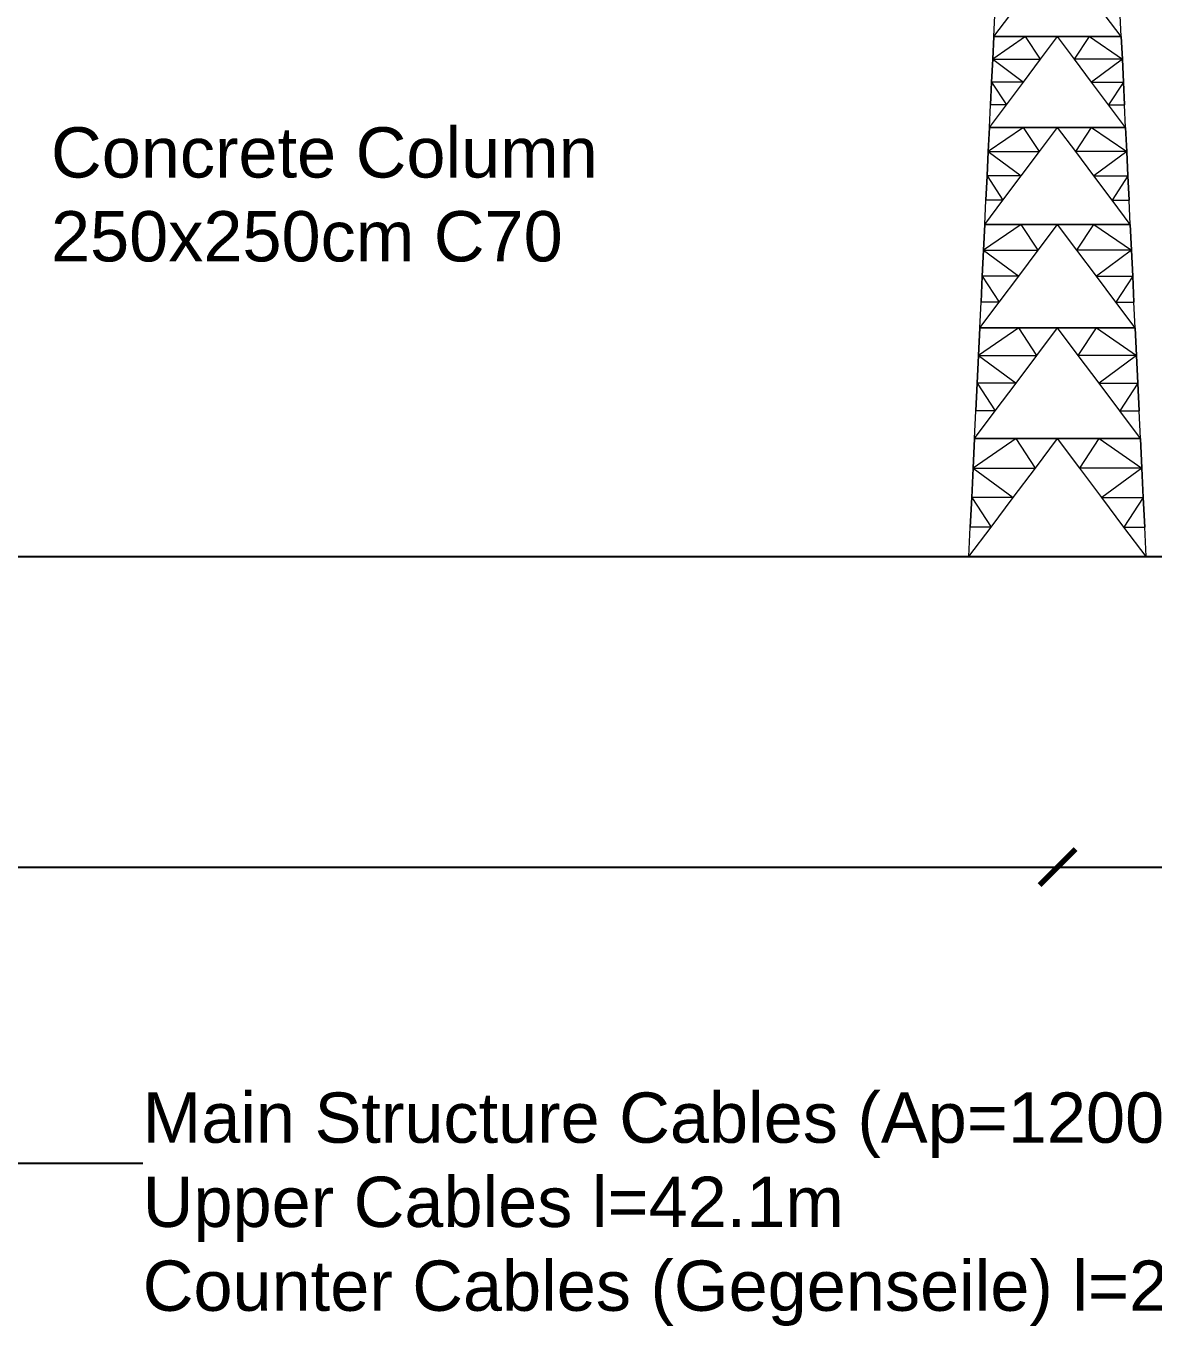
# Model space of a CAD drawing. Header units: millimetres. Extents: x 674 to 5889, y -153 to 3954.
# Drawn here: x 2024.3 to 2102.8, y 1608 to 1698.4 of the extents above; entities that cross this region are included whole.
import ezdxf

# ---------------------------------------------------------------- set-up
doc = ezdxf.new("R2010")
doc.units = ezdxf.units.MM
doc.layers.add('Dimensions', color=7, linetype='Continuous')
doc.layers.add('Towers', color=1, linetype='Continuous', lineweight=0)
doc.styles.get("Standard").update_dxf_attribs({"font": 'arial.ttf'})
doc.dimstyles.new('ISO-25', dxfattribs={"dimtxt": 2.5, "dimasz": 2.5, "dimexe": 1.25, "dimexo": 0.625, "dimtad": 1, "dimtxsty": 'Standard', "dimcen": 2.5, "dimadec": 0, "dimazin": 0, "dimtfac": 1, "dimtmove": 0, "dimatfit": 3, "dimfxl": 1, "dimarcsym": 0})

# ---------------------------------------------------------------- blocks, each defined once
blk = doc.blocks.new('_ArchTick')
at = {"color": 0, "linetype": 'ByBlock', "const_width": 0.15}
blk.add_lwpolyline([(-0.5, -0.5), (0.5, 0.5)], dxfattribs=at)
blk = doc.blocks.new('*D7')
at = {"layer": 'Defpoints', "color": 0, "transparency": 16777216}
for p in [(1856.072, 1661.501), (2096.072, 1661.501), (2096.072, 1639.906)]:
    blk.add_point(p, dxfattribs=at)
at = {"layer": 'Dimensions', "color": 0, "lineweight": -2, "transparency": 16777216}
blk.add_line((1856.072, 1639.906), (2096.072, 1639.906), dxfattribs=at)
at = {"layer": 'Dimensions', "color": 0, "lineweight": -2, "transparency": 16777216, "xscale": 2.5, "yscale": 2.5, "zscale": 2.5, "rotation": 180}
blk.add_blockref('_ArchTick', (1856.072, 1639.906), dxfattribs=at)
at = {"layer": 'Dimensions', "color": 0, "lineweight": -2, "transparency": 16777216, "xscale": 2.5, "yscale": 2.5, "zscale": 2.5}
blk.add_blockref('_ArchTick', (2096.072, 1639.906), dxfattribs=at)
at = {"layer": 'Dimensions', "color": 0, "transparency": 16777216, "insert": (1976.072, 1642.829), "char_height": 4.5, "attachment_point": 5}
blk.add_mtext('240m', dxfattribs=at)
blk = doc.blocks.new('*D9')
at = {"layer": 'Defpoints', "color": 0, "transparency": 16777216}
for p in [(2096.072, 1661.501), (2211.072, 1661.501), (2211.072, 1639.906)]:
    blk.add_point(p, dxfattribs=at)
at = {"layer": 'Dimensions', "color": 0, "lineweight": -2, "transparency": 16777216}
blk.add_line((2096.072, 1639.906), (2211.072, 1639.906), dxfattribs=at)
at = {"layer": 'Dimensions', "color": 0, "lineweight": -2, "transparency": 16777216, "xscale": 2.5, "yscale": 2.5, "zscale": 2.5, "rotation": 180}
blk.add_blockref('_ArchTick', (2096.072, 1639.906), dxfattribs=at)
at = {"layer": 'Dimensions', "color": 0, "lineweight": -2, "transparency": 16777216, "xscale": 2.5, "yscale": 2.5, "zscale": 2.5}
blk.add_blockref('_ArchTick', (2211.072, 1639.906), dxfattribs=at)
at = {"layer": 'Dimensions', "color": 0, "transparency": 16777216, "insert": (2153.572, 1642.829), "char_height": 4.5, "attachment_point": 5}
blk.add_mtext('115m', dxfattribs=at)

msp = doc.modelspace()

# ---------------------------------------------------------------- linework, layer by layer
for p, q in [((1741.072, 1661.501), (2211.072, 1661.501)), ((2010.614, 1619.301), (2032.428, 1619.301))]:
    msp.add_line(p, q)
at = {"layer": 'Towers'}
for p, q in [((2091.638, 1697.681), (2092.747, 1699.16)), ((2091.638, 1697.681), (2092.747, 1699.16)), ((2091.638, 1697.681), (2091.709, 1699.16)), ((2091.638, 1697.681), (2091.709, 1699.16)), ((2091.638, 1697.681), (2091.709, 1699.16)), ((2091.638, 1697.681), (2091.709, 1699.16)), ((2100.507, 1697.681), (2099.398, 1699.16)), ((2100.507, 1697.681), (2099.398, 1699.16)), ((2100.507, 1697.681), (2100.436, 1699.16)), ((2100.507, 1697.681), (2100.436, 1699.16)), ((2100.507, 1697.681), (2100.436, 1699.16)), ((2100.507, 1697.681), (2100.436, 1699.16)), ((2093.855, 1697.681), (2091.562, 1696.103)), ((2093.855, 1697.681), (2091.562, 1696.103)), ((2091.562, 1696.103), (2091.638, 1697.681)), ((2091.638, 1697.681), (2091.562, 1696.103)), ((2091.562, 1696.103), (2091.638, 1697.681)), ((2091.562, 1696.103), (2091.638, 1697.681)), ((2091.562, 1696.103), (2091.638, 1697.681)), ((2091.638, 1697.681), (2091.562, 1696.103)), ((2091.562, 1696.103), (2091.638, 1697.681)), ((2091.562, 1696.103), (2091.638, 1697.681)), ((2091.638, 1697.681), (2093.855, 1697.681)), ((2093.855, 1697.681), (2091.638, 1697.681)), ((2091.638, 1697.681), (2092.747, 1697.681)), ((2092.747, 1697.681), (2091.638, 1697.681)), ((2091.638, 1697.681), (2093.855, 1697.681)), ((2093.855, 1697.681), (2091.638, 1697.681)), ((2096.072, 1697.681), (2091.638, 1697.681)), ((2091.638, 1697.681), (2096.072, 1697.681)), ((2093.855, 1697.681), (2091.638, 1697.681)), ((2093.855, 1697.681), (2091.638, 1697.681)), ((2093.855, 1697.681), (2094.964, 1697.681)), ((2094.964, 1697.681), (2093.855, 1697.681)), ((2094.889, 1696.103), (2093.855, 1697.681)), ((2096.072, 1697.681), (2093.855, 1697.681)), ((2094.889, 1696.103), (2093.855, 1697.681)), ((2096.072, 1697.681), (2093.855, 1697.681)), ((2094.889, 1696.103), (2096.072, 1697.681)), ((2094.889, 1696.103), (2096.072, 1697.681)), ((2097.181, 1697.681), (2094.964, 1697.681)), ((2097.181, 1697.681), (2094.964, 1697.681)), ((2100.507, 1697.681), (2096.072, 1697.681)), ((2096.072, 1697.681), (2100.507, 1697.681)), ((2097.256, 1696.103), (2096.072, 1697.681)), ((2096.072, 1697.681), (2098.289, 1697.681)), ((2097.256, 1696.103), (2096.072, 1697.681)), ((2096.072, 1697.681), (2098.289, 1697.681)), ((2097.181, 1697.681), (2098.289, 1697.681)), ((2098.289, 1697.681), (2097.181, 1697.681)), ((2097.256, 1696.103), (2098.289, 1697.681)), ((2097.256, 1696.103), (2098.289, 1697.681)), ((2100.507, 1697.681), (2098.289, 1697.681)), ((2098.289, 1697.681), (2100.507, 1697.681)), ((2098.289, 1697.681), (2100.507, 1697.681)), ((2098.289, 1697.681), (2100.507, 1697.681)), ((2098.289, 1697.681), (2100.582, 1696.103)), ((2098.289, 1697.681), (2100.507, 1697.681)), ((2098.289, 1697.681), (2100.582, 1696.103)), ((2098.289, 1697.681), (2100.507, 1697.681)), ((2099.398, 1697.681), (2100.507, 1697.681)), ((2100.507, 1697.681), (2099.398, 1697.681)), ((2100.582, 1696.103), (2100.507, 1697.681)), ((2100.507, 1697.681), (2100.582, 1696.103)), ((2100.582, 1696.103), (2100.507, 1697.681)), ((2100.582, 1696.103), (2100.507, 1697.681)), ((2100.582, 1696.103), (2100.507, 1697.681)), ((2100.507, 1697.681), (2100.582, 1696.103)), ((2100.582, 1696.103), (2100.507, 1697.681)), ((2100.582, 1696.103), (2100.507, 1697.681)), ((2091.487, 1694.524), (2091.562, 1696.103)), ((2091.562, 1696.103), (2091.487, 1694.524)), ((2091.487, 1694.524), (2091.562, 1696.103)), ((2091.487, 1694.524), (2091.562, 1696.103)), ((2091.562, 1696.103), (2091.487, 1694.524)), ((2091.487, 1694.524), (2091.562, 1696.103)), ((2091.562, 1696.103), (2093.704, 1694.524)), ((2091.562, 1696.103), (2094.889, 1696.103)), ((2091.562, 1696.103), (2093.704, 1694.524)), ((2091.562, 1696.103), (2094.889, 1696.103)), ((2091.562, 1696.103), (2091.562, 1696.103)), ((2091.562, 1696.103), (2091.562, 1696.103)), ((2093.704, 1694.524), (2094.889, 1696.103)), ((2093.704, 1694.524), (2094.889, 1696.103)), ((2098.441, 1694.524), (2097.256, 1696.103)), ((2100.582, 1696.103), (2097.256, 1696.103)), ((2098.441, 1694.524), (2097.256, 1696.103)), ((2100.582, 1696.103), (2097.256, 1696.103)), ((2100.582, 1696.103), (2098.441, 1694.524)), ((2100.582, 1696.103), (2098.441, 1694.524)), ((2100.658, 1694.524), (2100.582, 1696.103)), ((2100.582, 1696.103), (2100.658, 1694.524)), ((2100.582, 1696.103), (2100.582, 1696.103)), ((2100.658, 1694.524), (2100.582, 1696.103)), ((2100.658, 1694.524), (2100.582, 1696.103)), ((2100.582, 1696.103), (2100.658, 1694.524)), ((2100.582, 1696.103), (2100.582, 1696.103)), ((2100.658, 1694.524), (2100.582, 1696.103)), ((2091.411, 1692.945), (2091.487, 1694.524)), ((2091.487, 1694.524), (2091.411, 1692.945)), ((2091.411, 1692.945), (2091.487, 1694.524)), ((2091.411, 1692.945), (2091.487, 1694.524)), ((2091.487, 1694.524), (2091.411, 1692.945)), ((2091.411, 1692.945), (2091.487, 1694.524)), ((2091.487, 1694.524), (2092.52, 1692.945)), ((2093.704, 1694.524), (2091.487, 1694.524)), ((2091.487, 1694.524), (2092.52, 1692.945)), ((2093.704, 1694.524), (2091.487, 1694.524)), ((2091.487, 1694.524), (2091.487, 1694.524)), ((2091.487, 1694.524), (2091.487, 1694.524)), ((2092.52, 1692.945), (2093.704, 1694.524)), ((2092.52, 1692.945), (2093.704, 1694.524)), ((2099.625, 1692.945), (2098.441, 1694.524)), ((2098.441, 1694.524), (2100.658, 1694.524)), ((2099.625, 1692.945), (2098.441, 1694.524)), ((2098.441, 1694.524), (2100.658, 1694.524)), ((2100.658, 1694.524), (2099.625, 1692.945)), ((2100.658, 1694.524), (2099.625, 1692.945)), ((2100.733, 1692.945), (2100.658, 1694.524)), ((2100.658, 1694.524), (2100.733, 1692.945)), ((2100.658, 1694.524), (2100.658, 1694.524)), ((2100.733, 1692.945), (2100.658, 1694.524)), ((2100.733, 1692.945), (2100.658, 1694.524)), ((2100.658, 1694.524), (2100.733, 1692.945)), ((2100.658, 1694.524), (2100.658, 1694.524)), ((2100.733, 1692.945), (2100.658, 1694.524)), ((2091.336, 1691.366), (2092.52, 1692.945)), ((2091.336, 1691.366), (2092.52, 1692.945)), ((2091.336, 1691.366), (2091.411, 1692.945)), ((2091.336, 1691.366), (2091.411, 1692.945)), ((2091.336, 1691.366), (2091.411, 1692.945)), ((2091.336, 1691.366), (2091.411, 1692.945)), ((2092.52, 1692.945), (2091.411, 1692.945)), ((2092.52, 1692.945), (2091.411, 1692.945)), ((2091.411, 1692.945), (2091.411, 1692.945)), ((2091.411, 1692.945), (2091.411, 1692.945)), ((2100.809, 1691.366), (2099.625, 1692.945)), ((2099.625, 1692.945), (2100.733, 1692.945)), ((2100.809, 1691.366), (2099.625, 1692.945)), ((2099.625, 1692.945), (2100.733, 1692.945)), ((2100.809, 1691.366), (2100.733, 1692.945)), ((2100.733, 1692.945), (2100.733, 1692.945)), ((2100.809, 1691.366), (2100.733, 1692.945)), ((2100.809, 1691.366), (2100.733, 1692.945)), ((2100.733, 1692.945), (2100.733, 1692.945)), ((2100.809, 1691.366), (2100.733, 1692.945)), ((2093.704, 1691.366), (2091.255, 1689.68)), ((2093.704, 1691.366), (2091.255, 1689.68)), ((2091.255, 1689.681), (2091.336, 1691.366)), ((2091.336, 1691.366), (2091.255, 1689.68)), ((2091.255, 1689.681), (2091.336, 1691.366)), ((2091.255, 1689.68), (2091.336, 1691.366)), ((2091.255, 1689.681), (2091.336, 1691.366)), ((2091.336, 1691.366), (2091.255, 1689.68)), ((2091.255, 1689.681), (2091.336, 1691.366)), ((2091.255, 1689.68), (2091.336, 1691.366)), ((2091.336, 1691.366), (2093.704, 1691.366)), ((2093.704, 1691.366), (2091.336, 1691.366)), ((2091.336, 1691.366), (2092.52, 1691.366)), ((2092.52, 1691.366), (2091.336, 1691.366)), ((2091.336, 1691.366), (2093.704, 1691.366)), ((2093.704, 1691.366), (2091.336, 1691.366)), ((2096.072, 1691.366), (2091.336, 1691.366)), ((2091.336, 1691.366), (2096.072, 1691.366)), ((2093.704, 1691.366), (2091.336, 1691.366)), ((2093.704, 1691.366), (2091.336, 1691.366)), ((2093.704, 1691.366), (2094.888, 1691.366)), ((2094.888, 1691.366), (2093.704, 1691.366)), ((2094.808, 1689.681), (2093.704, 1691.366)), ((2096.072, 1691.366), (2093.704, 1691.366)), ((2094.808, 1689.681), (2093.704, 1691.366)), ((2096.072, 1691.366), (2093.704, 1691.366)), ((2094.808, 1689.681), (2096.072, 1691.366)), ((2094.808, 1689.681), (2096.072, 1691.366)), ((2097.256, 1691.366), (2094.888, 1691.366)), ((2097.256, 1691.366), (2094.888, 1691.366)), ((2100.809, 1691.366), (2096.072, 1691.366)), ((2096.072, 1691.366), (2100.809, 1691.366)), ((2097.336, 1689.681), (2096.072, 1691.366)), ((2096.072, 1691.366), (2098.44, 1691.366)), ((2097.336, 1689.681), (2096.072, 1691.366)), ((2096.072, 1691.366), (2098.44, 1691.366)), ((2097.256, 1691.366), (2098.44, 1691.366)), ((2098.44, 1691.366), (2097.256, 1691.366)), ((2097.336, 1689.681), (2098.44, 1691.366)), ((2097.336, 1689.681), (2098.44, 1691.366)), ((2100.809, 1691.366), (2098.44, 1691.366)), ((2098.44, 1691.366), (2100.809, 1691.366)), ((2098.44, 1691.366), (2100.809, 1691.366)), ((2098.44, 1691.366), (2100.809, 1691.366)), ((2098.44, 1691.366), (2100.889, 1689.68)), ((2098.44, 1691.366), (2100.809, 1691.366)), ((2098.44, 1691.366), (2100.889, 1689.68)), ((2098.44, 1691.366), (2100.809, 1691.366)), ((2099.625, 1691.366), (2100.809, 1691.366)), ((2100.809, 1691.366), (2099.625, 1691.366)), ((2100.889, 1689.681), (2100.809, 1691.366)), ((2100.809, 1691.366), (2100.889, 1689.68)), ((2100.889, 1689.681), (2100.809, 1691.366)), ((2100.889, 1689.68), (2100.809, 1691.366)), ((2100.889, 1689.681), (2100.809, 1691.366)), ((2100.809, 1691.366), (2100.889, 1689.68)), ((2100.889, 1689.681), (2100.809, 1691.366)), ((2100.889, 1689.68), (2100.809, 1691.366)), ((2091.175, 1687.994), (2091.255, 1689.681)), ((2091.175, 1687.994), (2091.255, 1689.681)), ((2091.255, 1689.68), (2091.175, 1687.994)), ((2091.175, 1687.994), (2091.255, 1689.68)), ((2091.255, 1689.68), (2091.175, 1687.994)), ((2091.175, 1687.994), (2091.255, 1689.68)), ((2091.255, 1689.68), (2094.808, 1689.681)), ((2091.255, 1689.68), (2094.808, 1689.681)), ((2091.255, 1689.68), (2091.255, 1689.681)), ((2091.255, 1689.68), (2091.255, 1689.681)), ((2091.255, 1689.68), (2093.543, 1687.994)), ((2091.255, 1689.68), (2093.543, 1687.994)), ((2093.543, 1687.994), (2094.808, 1689.681)), ((2093.543, 1687.994), (2094.808, 1689.681)), ((2098.602, 1687.994), (2097.336, 1689.681)), ((2100.889, 1689.68), (2097.336, 1689.681)), ((2098.602, 1687.994), (2097.336, 1689.681)), ((2100.889, 1689.68), (2097.336, 1689.681)), ((2100.889, 1689.68), (2098.602, 1687.994)), ((2100.889, 1689.68), (2098.602, 1687.994)), ((2100.97, 1687.994), (2100.889, 1689.681)), ((2100.889, 1689.68), (2100.889, 1689.681)), ((2100.97, 1687.994), (2100.889, 1689.681)), ((2100.889, 1689.68), (2100.889, 1689.681)), ((2100.889, 1689.68), (2100.97, 1687.994)), ((2100.97, 1687.994), (2100.889, 1689.68)), ((2100.889, 1689.68), (2100.97, 1687.994)), ((2100.97, 1687.994), (2100.889, 1689.68)), ((2091.094, 1686.307), (2091.175, 1687.994)), ((2091.175, 1687.994), (2091.094, 1686.307)), ((2091.094, 1686.307), (2091.175, 1687.994)), ((2091.094, 1686.307), (2091.175, 1687.994)), ((2091.175, 1687.994), (2091.094, 1686.307)), ((2091.094, 1686.307), (2091.175, 1687.994)), ((2091.175, 1687.994), (2092.278, 1686.307)), ((2093.543, 1687.994), (2091.175, 1687.994)), ((2091.175, 1687.994), (2092.278, 1686.307)), ((2093.543, 1687.994), (2091.175, 1687.994)), ((2091.175, 1687.994), (2091.175, 1687.994)), ((2091.175, 1687.994), (2091.175, 1687.994)), ((2092.278, 1686.307), (2093.543, 1687.994)), ((2092.278, 1686.307), (2093.543, 1687.994)), ((2099.867, 1686.307), (2098.602, 1687.994)), ((2098.602, 1687.994), (2100.97, 1687.994)), ((2099.867, 1686.307), (2098.602, 1687.994)), ((2098.602, 1687.994), (2100.97, 1687.994)), ((2100.97, 1687.994), (2099.867, 1686.307)), ((2100.97, 1687.994), (2099.867, 1686.307)), ((2101.051, 1686.307), (2100.97, 1687.994)), ((2100.97, 1687.994), (2101.051, 1686.307)), ((2100.97, 1687.994), (2100.97, 1687.994)), ((2101.051, 1686.307), (2100.97, 1687.994)), ((2101.051, 1686.307), (2100.97, 1687.994)), ((2100.97, 1687.994), (2101.051, 1686.307)), ((2100.97, 1687.994), (2100.97, 1687.994)), ((2101.051, 1686.307), (2100.97, 1687.994)), ((2091.013, 1684.621), (2092.278, 1686.307)), ((2091.013, 1684.621), (2092.278, 1686.307)), ((2091.013, 1684.621), (2091.094, 1686.307)), ((2091.013, 1684.621), (2091.094, 1686.307)), ((2091.013, 1684.621), (2091.094, 1686.307)), ((2091.013, 1684.621), (2091.094, 1686.307)), ((2092.278, 1686.307), (2091.094, 1686.307)), ((2092.278, 1686.307), (2091.094, 1686.307)), ((2091.094, 1686.307), (2091.094, 1686.307)), ((2091.094, 1686.307), (2091.094, 1686.307)), ((2101.131, 1684.621), (2099.867, 1686.307)), ((2099.867, 1686.307), (2101.051, 1686.307)), ((2101.131, 1684.621), (2099.867, 1686.307)), ((2099.867, 1686.307), (2101.051, 1686.307)), ((2101.131, 1684.621), (2101.051, 1686.307)), ((2101.051, 1686.307), (2101.051, 1686.307)), ((2101.131, 1684.621), (2101.051, 1686.307)), ((2101.131, 1684.621), (2101.051, 1686.307)), ((2101.051, 1686.307), (2101.051, 1686.307)), ((2101.131, 1684.621), (2101.051, 1686.307)), ((2093.543, 1684.621), (2090.927, 1682.82)), ((2093.543, 1684.621), (2090.927, 1682.82)), ((2090.927, 1682.821), (2091.013, 1684.621)), ((2091.013, 1684.621), (2090.927, 1682.82)), ((2090.927, 1682.821), (2091.013, 1684.621)), ((2090.927, 1682.82), (2091.013, 1684.621)), ((2090.927, 1682.821), (2091.013, 1684.621)), ((2091.013, 1684.621), (2090.927, 1682.82)), ((2090.927, 1682.821), (2091.013, 1684.621)), ((2090.927, 1682.82), (2091.013, 1684.621)), ((2091.013, 1684.621), (2093.543, 1684.621)), ((2093.543, 1684.621), (2091.013, 1684.621)), ((2091.013, 1684.621), (2092.278, 1684.621)), ((2092.278, 1684.621), (2091.013, 1684.621)), ((2091.013, 1684.621), (2093.543, 1684.621)), ((2093.543, 1684.621), (2091.013, 1684.621)), ((2096.072, 1684.621), (2091.013, 1684.621)), ((2091.013, 1684.621), (2096.072, 1684.621)), ((2093.543, 1684.621), (2091.013, 1684.621)), ((2093.543, 1684.621), (2091.013, 1684.621)), ((2093.543, 1684.621), (2094.808, 1684.621)), ((2094.808, 1684.621), (2093.543, 1684.621)), ((2094.722, 1682.821), (2093.543, 1684.621)), ((2096.072, 1684.621), (2093.543, 1684.621)), ((2094.722, 1682.821), (2093.543, 1684.621)), ((2096.072, 1684.621), (2093.543, 1684.621)), ((2094.722, 1682.821), (2096.072, 1684.621)), ((2094.722, 1682.821), (2096.072, 1684.621)), ((2097.337, 1684.621), (2094.808, 1684.621)), ((2097.337, 1684.621), (2094.808, 1684.621)), ((2101.131, 1684.621), (2096.072, 1684.621)), ((2096.072, 1684.621), (2101.131, 1684.621)), ((2097.423, 1682.821), (2096.072, 1684.621)), ((2096.072, 1684.621), (2098.602, 1684.621)), ((2097.423, 1682.821), (2096.072, 1684.621)), ((2096.072, 1684.621), (2098.602, 1684.621)), ((2097.337, 1684.621), (2098.602, 1684.621)), ((2098.602, 1684.621), (2097.337, 1684.621)), ((2097.423, 1682.821), (2098.602, 1684.621)), ((2097.423, 1682.821), (2098.602, 1684.621)), ((2101.131, 1684.621), (2098.602, 1684.621)), ((2098.602, 1684.621), (2101.131, 1684.621)), ((2098.602, 1684.621), (2101.131, 1684.621)), ((2098.602, 1684.621), (2101.131, 1684.621)), ((2098.602, 1684.621), (2101.217, 1682.82)), ((2098.602, 1684.621), (2101.131, 1684.621)), ((2098.602, 1684.621), (2101.217, 1682.82)), ((2098.602, 1684.621), (2101.131, 1684.621)), ((2099.867, 1684.621), (2101.131, 1684.621)), ((2101.131, 1684.621), (2099.867, 1684.621)), ((2101.217, 1682.821), (2101.131, 1684.621)), ((2101.131, 1684.621), (2101.217, 1682.82)), ((2101.217, 1682.821), (2101.131, 1684.621)), ((2101.217, 1682.82), (2101.131, 1684.621)), ((2101.217, 1682.821), (2101.131, 1684.621)), ((2101.131, 1684.621), (2101.217, 1682.82)), ((2101.217, 1682.821), (2101.131, 1684.621)), ((2101.217, 1682.82), (2101.131, 1684.621)), ((2090.841, 1681.019), (2090.927, 1682.821)), ((2090.841, 1681.019), (2090.927, 1682.821)), ((2090.927, 1682.82), (2090.841, 1681.019)), ((2090.841, 1681.019), (2090.927, 1682.82)), ((2090.927, 1682.82), (2090.841, 1681.019)), ((2090.841, 1681.019), (2090.927, 1682.82)), ((2090.927, 1682.82), (2094.722, 1682.821)), ((2090.927, 1682.82), (2094.722, 1682.821)), ((2090.927, 1682.82), (2090.927, 1682.821)), ((2090.927, 1682.82), (2090.927, 1682.821)), ((2090.927, 1682.82), (2093.37, 1681.019)), ((2090.927, 1682.82), (2093.37, 1681.019)), ((2093.37, 1681.019), (2094.722, 1682.821)), ((2093.37, 1681.019), (2094.722, 1682.821)), ((2098.774, 1681.019), (2097.423, 1682.821)), ((2101.217, 1682.82), (2097.423, 1682.821)), ((2098.774, 1681.019), (2097.423, 1682.821)), ((2101.217, 1682.82), (2097.423, 1682.821)), ((2101.217, 1682.82), (2098.774, 1681.019)), ((2101.217, 1682.82), (2098.774, 1681.019)), ((2101.304, 1681.019), (2101.217, 1682.821)), ((2101.217, 1682.82), (2101.217, 1682.821)), ((2101.304, 1681.019), (2101.217, 1682.821)), ((2101.217, 1682.82), (2101.217, 1682.821)), ((2101.217, 1682.82), (2101.304, 1681.019)), ((2101.304, 1681.019), (2101.217, 1682.82)), ((2101.217, 1682.82), (2101.304, 1681.019)), ((2101.304, 1681.019), (2101.217, 1682.82)), ((2090.755, 1679.217), (2090.841, 1681.019)), ((2090.841, 1681.019), (2090.755, 1679.217)), ((2090.755, 1679.217), (2090.841, 1681.019)), ((2090.755, 1679.217), (2090.841, 1681.019)), ((2090.841, 1681.019), (2090.755, 1679.217)), ((2090.755, 1679.217), (2090.841, 1681.019)), ((2090.841, 1681.019), (2092.02, 1679.217)), ((2093.37, 1681.019), (2090.841, 1681.019)), ((2090.841, 1681.019), (2092.02, 1679.217)), ((2093.37, 1681.019), (2090.841, 1681.019)), ((2090.841, 1681.019), (2090.841, 1681.019)), ((2090.841, 1681.019), (2090.841, 1681.019)), ((2092.02, 1679.217), (2093.37, 1681.019)), ((2092.02, 1679.217), (2093.37, 1681.019)), ((2100.125, 1679.217), (2098.774, 1681.019)), ((2098.774, 1681.019), (2101.304, 1681.019)), ((2100.125, 1679.217), (2098.774, 1681.019)), ((2098.774, 1681.019), (2101.304, 1681.019)), ((2101.304, 1681.019), (2100.125, 1679.217)), ((2101.304, 1681.019), (2100.125, 1679.217)), ((2101.39, 1679.217), (2101.304, 1681.019)), ((2101.304, 1681.019), (2101.39, 1679.217)), ((2101.304, 1681.019), (2101.304, 1681.019)), ((2101.39, 1679.217), (2101.304, 1681.019)), ((2101.39, 1679.217), (2101.304, 1681.019)), ((2101.304, 1681.019), (2101.39, 1679.217)), ((2101.304, 1681.019), (2101.304, 1681.019)), ((2101.39, 1679.217), (2101.304, 1681.019)), ((2090.669, 1677.416), (2092.02, 1679.217)), ((2090.669, 1677.416), (2092.02, 1679.217)), ((2090.669, 1677.416), (2090.755, 1679.217)), ((2090.669, 1677.416), (2090.755, 1679.217)), ((2090.669, 1677.416), (2090.755, 1679.217)), ((2090.669, 1677.416), (2090.755, 1679.217)), ((2092.02, 1679.217), (2090.755, 1679.217)), ((2092.02, 1679.217), (2090.755, 1679.217)), ((2090.755, 1679.217), (2090.755, 1679.217)), ((2090.755, 1679.217), (2090.755, 1679.217)), ((2101.476, 1677.416), (2100.125, 1679.217)), ((2100.125, 1679.217), (2101.39, 1679.217)), ((2101.476, 1677.416), (2100.125, 1679.217)), ((2100.125, 1679.217), (2101.39, 1679.217)), ((2101.476, 1677.416), (2101.39, 1679.217)), ((2101.39, 1679.217), (2101.39, 1679.217)), ((2101.476, 1677.416), (2101.39, 1679.217)), ((2101.476, 1677.416), (2101.39, 1679.217)), ((2101.39, 1679.217), (2101.39, 1679.217)), ((2101.476, 1677.416), (2101.39, 1679.217)), ((2093.371, 1677.416), (2090.577, 1675.492)), ((2093.371, 1677.416), (2090.577, 1675.492)), ((2090.577, 1675.493), (2090.669, 1677.416)), ((2090.669, 1677.416), (2090.577, 1675.492)), ((2090.577, 1675.493), (2090.669, 1677.416)), ((2090.577, 1675.492), (2090.669, 1677.416)), ((2090.577, 1675.493), (2090.669, 1677.416)), ((2090.669, 1677.416), (2090.577, 1675.492)), ((2090.577, 1675.493), (2090.669, 1677.416)), ((2090.577, 1675.492), (2090.669, 1677.416)), ((2090.669, 1677.416), (2093.371, 1677.416)), ((2093.371, 1677.416), (2090.669, 1677.416)), ((2090.669, 1677.416), (2092.02, 1677.416)), ((2092.02, 1677.416), (2090.669, 1677.416)), ((2090.669, 1677.416), (2093.371, 1677.416)), ((2093.371, 1677.416), (2090.669, 1677.416)), ((2096.072, 1677.416), (2090.669, 1677.416)), ((2090.669, 1677.416), (2096.072, 1677.416)), ((2093.371, 1677.416), (2090.669, 1677.416)), ((2093.371, 1677.416), (2090.669, 1677.416)), ((2093.371, 1677.416), (2094.721, 1677.416)), ((2094.721, 1677.416), (2093.371, 1677.416)), ((2094.63, 1675.493), (2093.371, 1677.416)), ((2096.072, 1677.416), (2093.371, 1677.416)), ((2094.63, 1675.493), (2093.371, 1677.416)), ((2096.072, 1677.416), (2093.371, 1677.416)), ((2094.63, 1675.493), (2096.072, 1677.416)), ((2094.63, 1675.493), (2096.072, 1677.416)), ((2097.423, 1677.416), (2094.721, 1677.416)), ((2097.423, 1677.416), (2094.721, 1677.416)), ((2101.476, 1677.416), (2096.072, 1677.416)), ((2096.072, 1677.416), (2101.476, 1677.416)), ((2097.515, 1675.493), (2096.072, 1677.416)), ((2096.072, 1677.416), (2098.774, 1677.416)), ((2097.515, 1675.493), (2096.072, 1677.416)), ((2096.072, 1677.416), (2098.774, 1677.416)), ((2097.423, 1677.416), (2098.774, 1677.416)), ((2098.774, 1677.416), (2097.423, 1677.416)), ((2097.515, 1675.493), (2098.774, 1677.416)), ((2097.515, 1675.493), (2098.774, 1677.416)), ((2101.476, 1677.416), (2098.774, 1677.416)), ((2098.774, 1677.416), (2101.476, 1677.416)), ((2098.774, 1677.416), (2101.476, 1677.416)), ((2098.774, 1677.416), (2101.476, 1677.416)), ((2098.774, 1677.416), (2101.568, 1675.492)), ((2098.774, 1677.416), (2101.476, 1677.416)), ((2098.774, 1677.416), (2101.568, 1675.492)), ((2098.774, 1677.416), (2101.476, 1677.416)), ((2100.125, 1677.416), (2101.476, 1677.416)), ((2101.476, 1677.416), (2100.125, 1677.416)), ((2101.568, 1675.493), (2101.476, 1677.416)), ((2101.476, 1677.416), (2101.568, 1675.492)), ((2101.568, 1675.493), (2101.476, 1677.416)), ((2101.568, 1675.492), (2101.476, 1677.416)), ((2101.568, 1675.493), (2101.476, 1677.416)), ((2101.476, 1677.416), (2101.568, 1675.492)), ((2101.568, 1675.493), (2101.476, 1677.416)), ((2101.568, 1675.492), (2101.476, 1677.416)), ((2090.485, 1673.569), (2090.577, 1675.493)), ((2090.485, 1673.569), (2090.577, 1675.493)), ((2090.577, 1675.492), (2090.485, 1673.569)), ((2090.485, 1673.569), (2090.577, 1675.492)), ((2090.577, 1675.492), (2090.485, 1673.569)), ((2090.485, 1673.569), (2090.577, 1675.492)), ((2090.577, 1675.492), (2094.63, 1675.493)), ((2090.577, 1675.492), (2094.63, 1675.493)), ((2090.577, 1675.492), (2090.577, 1675.493)), ((2090.577, 1675.492), (2090.577, 1675.493)), ((2090.577, 1675.492), (2093.186, 1673.569)), ((2090.577, 1675.492), (2093.186, 1673.569)), ((2093.186, 1673.569), (2094.63, 1675.493)), ((2093.186, 1673.569), (2094.63, 1675.493)), ((2098.958, 1673.569), (2097.515, 1675.493)), ((2101.568, 1675.492), (2097.515, 1675.493)), ((2098.958, 1673.569), (2097.515, 1675.493)), ((2101.568, 1675.492), (2097.515, 1675.493)), ((2101.568, 1675.492), (2098.958, 1673.569)), ((2101.568, 1675.492), (2098.958, 1673.569)), ((2101.66, 1673.569), (2101.568, 1675.493)), ((2101.568, 1675.492), (2101.568, 1675.493)), ((2101.66, 1673.569), (2101.568, 1675.493)), ((2101.568, 1675.492), (2101.568, 1675.493)), ((2101.568, 1675.492), (2101.66, 1673.569)), ((2101.66, 1673.569), (2101.568, 1675.492)), ((2101.568, 1675.492), (2101.66, 1673.569)), ((2101.66, 1673.569), (2101.568, 1675.492)), ((2090.393, 1671.645), (2090.485, 1673.569)), ((2090.485, 1673.569), (2090.393, 1671.645)), ((2090.393, 1671.645), (2090.485, 1673.569)), ((2090.393, 1671.645), (2090.485, 1673.569)), ((2090.485, 1673.569), (2090.393, 1671.645)), ((2090.393, 1671.645), (2090.485, 1673.569)), ((2090.485, 1673.569), (2091.744, 1671.645)), ((2093.186, 1673.569), (2090.485, 1673.569)), ((2090.485, 1673.569), (2091.744, 1671.645)), ((2093.186, 1673.569), (2090.485, 1673.569)), ((2090.485, 1673.569), (2090.485, 1673.569)), ((2090.485, 1673.569), (2090.485, 1673.569)), ((2091.744, 1671.645), (2093.186, 1673.569)), ((2091.744, 1671.645), (2093.186, 1673.569)), ((2100.401, 1671.645), (2098.958, 1673.569)), ((2098.958, 1673.569), (2101.66, 1673.569)), ((2100.401, 1671.645), (2098.958, 1673.569)), ((2098.958, 1673.569), (2101.66, 1673.569)), ((2101.66, 1673.569), (2100.401, 1671.645)), ((2101.66, 1673.569), (2100.401, 1671.645)), ((2101.752, 1671.645), (2101.66, 1673.569)), ((2101.66, 1673.569), (2101.752, 1671.645)), ((2101.66, 1673.569), (2101.66, 1673.569)), ((2101.752, 1671.645), (2101.66, 1673.569)), ((2101.752, 1671.645), (2101.66, 1673.569)), ((2101.66, 1673.569), (2101.752, 1671.645)), ((2101.66, 1673.569), (2101.66, 1673.569)), ((2101.752, 1671.645), (2101.66, 1673.569)), ((2090.301, 1669.721), (2091.744, 1671.645)), ((2090.301, 1669.721), (2091.744, 1671.645)), ((2090.301, 1669.721), (2090.393, 1671.645)), ((2090.301, 1669.721), (2090.393, 1671.645)), ((2090.301, 1669.721), (2090.393, 1671.645)), ((2090.301, 1669.721), (2090.393, 1671.645)), ((2091.744, 1671.645), (2090.393, 1671.645)), ((2091.744, 1671.645), (2090.393, 1671.645)), ((2090.393, 1671.645), (2090.393, 1671.645)), ((2090.393, 1671.645), (2090.393, 1671.645)), ((2101.844, 1669.721), (2100.401, 1671.645)), ((2100.401, 1671.645), (2101.752, 1671.645)), ((2101.844, 1669.721), (2100.401, 1671.645)), ((2100.401, 1671.645), (2101.752, 1671.645)), ((2101.844, 1669.721), (2101.752, 1671.645)), ((2101.752, 1671.645), (2101.752, 1671.645)), ((2101.844, 1669.721), (2101.752, 1671.645)), ((2101.844, 1669.721), (2101.752, 1671.645)), ((2101.752, 1671.645), (2101.752, 1671.645)), ((2101.844, 1669.721), (2101.752, 1671.645)), ((2093.187, 1669.721), (2090.202, 1667.666)), ((2093.187, 1669.721), (2090.202, 1667.666)), ((2090.202, 1667.667), (2090.301, 1669.721)), ((2090.301, 1669.721), (2090.202, 1667.666)), ((2090.202, 1667.667), (2090.301, 1669.721)), ((2090.202, 1667.666), (2090.301, 1669.721)), ((2090.202, 1667.667), (2090.301, 1669.721)), ((2090.301, 1669.721), (2090.202, 1667.666)), ((2090.202, 1667.667), (2090.301, 1669.721)), ((2090.202, 1667.666), (2090.301, 1669.721)), ((2090.301, 1669.721), (2093.187, 1669.721)), ((2093.187, 1669.721), (2090.301, 1669.721)), ((2090.301, 1669.721), (2091.744, 1669.721)), ((2091.744, 1669.721), (2090.301, 1669.721)), ((2090.301, 1669.721), (2093.187, 1669.721)), ((2093.187, 1669.721), (2090.301, 1669.721)), ((2096.072, 1669.721), (2090.301, 1669.721)), ((2090.301, 1669.721), (2096.072, 1669.721)), ((2093.187, 1669.721), (2090.301, 1669.721)), ((2093.187, 1669.721), (2090.301, 1669.721)), ((2093.187, 1669.721), (2094.629, 1669.721)), ((2094.629, 1669.721), (2093.187, 1669.721)), ((2094.532, 1667.667), (2093.187, 1669.721)), ((2096.072, 1669.721), (2093.187, 1669.721)), ((2094.532, 1667.667), (2093.187, 1669.721)), ((2096.072, 1669.721), (2093.187, 1669.721)), ((2094.532, 1667.667), (2096.072, 1669.721)), ((2094.532, 1667.667), (2096.072, 1669.721)), ((2097.515, 1669.721), (2094.629, 1669.721)), ((2097.515, 1669.721), (2094.629, 1669.721)), ((2101.844, 1669.721), (2096.072, 1669.721)), ((2096.072, 1669.721), (2101.844, 1669.721)), ((2097.613, 1667.667), (2096.072, 1669.721)), ((2096.072, 1669.721), (2098.958, 1669.721)), ((2097.613, 1667.667), (2096.072, 1669.721)), ((2096.072, 1669.721), (2098.958, 1669.721)), ((2097.515, 1669.721), (2098.958, 1669.721)), ((2098.958, 1669.721), (2097.515, 1669.721)), ((2097.613, 1667.667), (2098.958, 1669.721)), ((2097.613, 1667.667), (2098.958, 1669.721)), ((2101.844, 1669.721), (2098.958, 1669.721)), ((2098.958, 1669.721), (2101.844, 1669.721)), ((2098.958, 1669.721), (2101.844, 1669.721)), ((2098.958, 1669.721), (2101.844, 1669.721)), ((2098.958, 1669.721), (2101.942, 1667.666)), ((2098.958, 1669.721), (2101.844, 1669.721)), ((2098.958, 1669.721), (2101.942, 1667.666)), ((2098.958, 1669.721), (2101.844, 1669.721)), ((2100.401, 1669.721), (2101.844, 1669.721)), ((2101.844, 1669.721), (2100.401, 1669.721)), ((2101.942, 1667.667), (2101.844, 1669.721)), ((2101.844, 1669.721), (2101.942, 1667.666)), ((2101.942, 1667.667), (2101.844, 1669.721)), ((2101.942, 1667.666), (2101.844, 1669.721)), ((2101.942, 1667.667), (2101.844, 1669.721)), ((2101.844, 1669.721), (2101.942, 1667.666)), ((2101.942, 1667.667), (2101.844, 1669.721)), ((2101.942, 1667.666), (2101.844, 1669.721)), ((2090.104, 1665.611), (2090.202, 1667.667)), ((2090.104, 1665.611), (2090.202, 1667.667)), ((2090.202, 1667.666), (2090.104, 1665.611)), ((2090.104, 1665.611), (2090.202, 1667.666)), ((2090.202, 1667.666), (2090.104, 1665.611)), ((2090.104, 1665.611), (2090.202, 1667.666)), ((2090.202, 1667.666), (2094.532, 1667.667)), ((2090.202, 1667.666), (2094.532, 1667.667)), ((2090.202, 1667.666), (2090.202, 1667.667)), ((2090.202, 1667.666), (2090.202, 1667.667)), ((2090.202, 1667.666), (2092.99, 1665.611)), ((2090.202, 1667.666), (2092.99, 1665.611)), ((2092.99, 1665.611), (2094.532, 1667.667)), ((2092.99, 1665.611), (2094.532, 1667.667)), ((2099.155, 1665.611), (2097.613, 1667.667)), ((2101.942, 1667.666), (2097.613, 1667.667)), ((2099.155, 1665.611), (2097.613, 1667.667)), ((2101.942, 1667.666), (2097.613, 1667.667)), ((2101.942, 1667.666), (2099.155, 1665.611)), ((2101.942, 1667.666), (2099.155, 1665.611)), ((2102.04, 1665.611), (2101.942, 1667.667)), ((2101.942, 1667.666), (2101.942, 1667.667)), ((2102.04, 1665.611), (2101.942, 1667.667)), ((2101.942, 1667.666), (2101.942, 1667.667)), ((2101.942, 1667.666), (2102.04, 1665.611)), ((2102.04, 1665.611), (2101.942, 1667.666)), ((2101.942, 1667.666), (2102.04, 1665.611)), ((2102.04, 1665.611), (2101.942, 1667.666)), ((2090.006, 1663.556), (2090.104, 1665.611)), ((2090.104, 1665.611), (2090.006, 1663.556)), ((2090.006, 1663.556), (2090.104, 1665.611)), ((2090.006, 1663.556), (2090.104, 1665.611)), ((2090.104, 1665.611), (2090.006, 1663.556)), ((2090.006, 1663.556), (2090.104, 1665.611)), ((2090.104, 1665.611), (2091.449, 1663.556)), ((2092.99, 1665.611), (2090.104, 1665.611)), ((2090.104, 1665.611), (2091.449, 1663.556)), ((2092.99, 1665.611), (2090.104, 1665.611)), ((2090.104, 1665.611), (2090.104, 1665.611)), ((2090.104, 1665.611), (2090.104, 1665.611)), ((2091.449, 1663.556), (2092.99, 1665.611)), ((2091.449, 1663.556), (2092.99, 1665.611)), ((2100.696, 1663.556), (2099.155, 1665.611)), ((2099.155, 1665.611), (2102.04, 1665.611)), ((2100.696, 1663.556), (2099.155, 1665.611)), ((2099.155, 1665.611), (2102.04, 1665.611)), ((2102.04, 1665.611), (2100.696, 1663.556)), ((2102.04, 1665.611), (2100.696, 1663.556)), ((2102.139, 1663.556), (2102.04, 1665.611)), ((2102.04, 1665.611), (2102.139, 1663.556)), ((2102.04, 1665.611), (2102.04, 1665.611)), ((2102.139, 1663.556), (2102.04, 1665.611)), ((2102.139, 1663.556), (2102.04, 1665.611)), ((2102.04, 1665.611), (2102.139, 1663.556)), ((2102.04, 1665.611), (2102.04, 1665.611)), ((2102.139, 1663.556), (2102.04, 1665.611)), ((2089.908, 1661.501), (2091.449, 1663.556)), ((2089.908, 1661.501), (2091.449, 1663.556)), ((2089.908, 1661.501), (2090.006, 1663.556)), ((2089.908, 1661.501), (2090.006, 1663.556)), ((2089.908, 1661.501), (2090.006, 1663.556)), ((2089.908, 1661.501), (2090.006, 1663.556)), ((2091.449, 1663.556), (2090.006, 1663.556)), ((2091.449, 1663.556), (2090.006, 1663.556)), ((2090.006, 1663.556), (2090.006, 1663.556)), ((2090.006, 1663.556), (2090.006, 1663.556)), ((2102.237, 1661.501), (2100.696, 1663.556)), ((2100.696, 1663.556), (2102.139, 1663.556)), ((2102.237, 1661.501), (2100.696, 1663.556)), ((2100.696, 1663.556), (2102.139, 1663.556)), ((2102.237, 1661.501), (2102.139, 1663.556)), ((2102.139, 1663.556), (2102.139, 1663.556)), ((2102.237, 1661.501), (2102.139, 1663.556)), ((2102.237, 1661.501), (2102.139, 1663.556)), ((2102.139, 1663.556), (2102.139, 1663.556)), ((2102.237, 1661.501), (2102.139, 1663.556)), ((2089.908, 1661.501), (2102.237, 1661.501))]:
    msp.add_line(p, q, dxfattribs=at)

# ---------------------------------------------------------------- texts
at = {"layer": 'Dimensions', "char_height": 3.5, "attachment_point": 1}
for s, insert in [('\\A1;Concrete Column\\P250x250cm C70', (2026.046, 1691.375)), ('\\A1;Main Structure Cables (Ap=12000mm², {\\fArial|b0|i0|c161|p34;σ\\fArial|b0|i0|c0|p34;\\H0.7x;\\S^ prestress;}=0*{\\fArial|b0|i0|c161|p34;σ\\fArial|b0|i0|c0|p34;\\H0.7x;\\S^ y;})\\PUpper Cables l=42.1m\\PCounter Cables (Gegenseile) l=20.5m', (2032.428, 1624.221))]:
    msp.add_mtext_dynamic_manual_height_columns(s, width=127.10343, gutter_width=12.5, heights=[0], dxfattribs=dict(at, insert=insert))

# ---------------------------------------------------------------- dimensions: what is measured, and where the dimension line sits
at = {"layer": 'Dimensions'}
for base, p1, p2, override, picture, middle in [((2096.072, 1639.906), (1856.072, 1661.501), (2096.072, 1661.501), {"dimtxt": 4.5, "dimexe": 2, "dimexo": 3, "dimdec": 1, "dimdsep": 46, "dimpost": 'm', "dimblk1": 'ArchTick', "dimblk2": 'ArchTick', "dimsah": 1, "dimse1": 1, "dimse2": 1}, '*D7', (1976.072, 1642.829)), ((2211.072, 1639.906), (2096.072, 1661.501), (2211.072, 1661.501), {"dimtxt": 4.5, "dimexe": 2, "dimexo": 3, "dimdec": 1, "dimpost": 'm', "dimblk1": 'ArchTick', "dimblk2": 'ArchTick', "dimsah": 1, "dimse1": 1, "dimse2": 1}, '*D9', (2153.572, 1642.829))]:
    dim = msp.add_linear_dim(base=base, p1=p1, p2=p2, dimstyle='ISO-25', override=override, dxfattribs=at)
    dim.commit()
    dim.dimension.update_dxf_attribs({"geometry": picture, "text_midpoint": middle})

doc.saveas('drawing.dxf')
